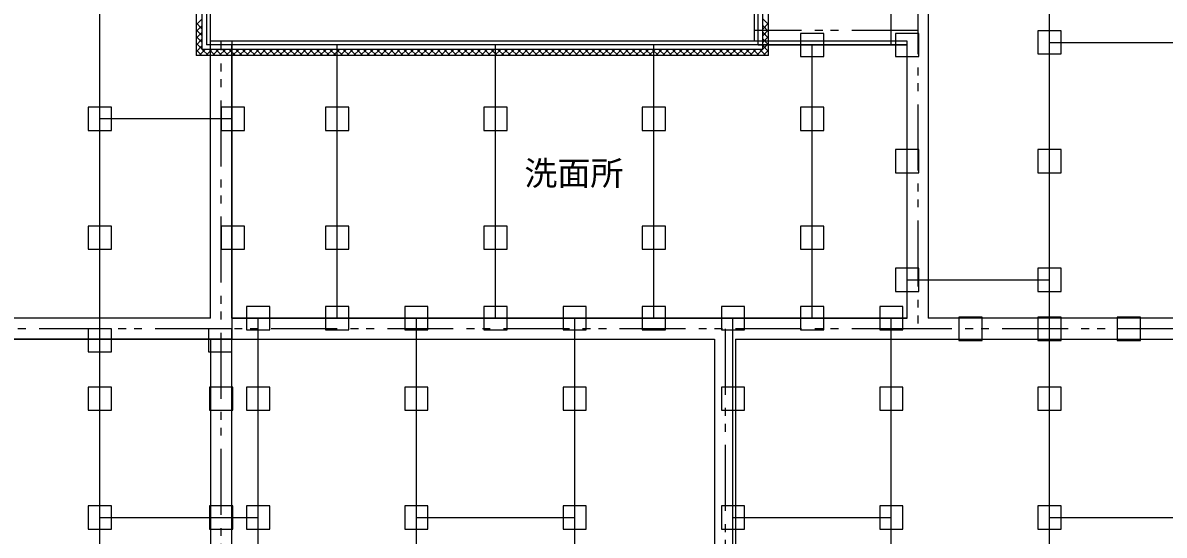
# Model space of a CAD drawing. Units: millimetres, scale not verified. Extents: x -6877 to 6873, y -4866 to 4752.
# Drawn here: x -1756 to 2570, y -51 to 1890 of the extents above; entities that cross this region are included whole.
import ezdxf
from ezdxf.enums import TextEntityAlignment as Align

# ---------------------------------------------------------------- set-up
doc = ezdxf.new("R2010")
doc.units = ezdxf.units.MM
doc.header["$LTSCALE"] = 50
doc.linetypes.add('DOUBLE_CHAIN1', pattern=[8.8, 5, -1, 0.6, -0.6, 0.6, -1])
for name, color, linetype in [('1-1_中線', 7, 'Continuous'), ('1-2_太線１', 3, 'Continuous'), ('1-4_細線', 4, 'Continuous'), ('1-6_文字', 4, 'Continuous'), ('1-8_隠線', 4, 'DOUBLE_CHAIN1'), ('1-A_中線', 4, 'Continuous'), ('1-B_太線１', 2, 'Continuous')]:
    doc.layers.add(name, color=color, linetype=linetype)
doc.styles.add('ＭＳ ゴシック', font='')
doc.styles.get('ＭＳ ゴシック').set_extended_font_data('MS Gothic')

msp = doc.modelspace()

# ---------------------------------------------------------------- linework, layer by layer
at = {"layer": '1-1_中線'}
for p, q in [((1031.12, 1806.18), (1031.12, 3326.18)), ((1536.12, 1806.18), (1536.12, 3326.18)), ((2136.12, -2683.82), (2136.12, 3326.18)), ((1031.12, 1806.18), (1596.12, 1806.18)), ((1596.12, 771.18), (1596.12, 1806.18)), ((2136.12, 1816.18), (2736.12, 1816.18)), ((1596.12, 916.18), (2136.12, 916.18)), ((-863.88, -2683.82), (-863.88, 771.18)), ((-263.88, -2683.82), (-263.88, 771.18)), ((336.12, -2683.82), (336.12, 771.18)), ((936.12, -2683.82), (936.12, 771.18)), ((1536.12, -2683.82), (1536.12, 771.18)), ((-963.88, 691.18), (-5458.88, 691.18)), ((-1463.88, -2683.82), (-1463.88, 691.18)), ((-1463.88, 16.18), (-863.88, 16.18)), ((-263.88, 16.18), (336.12, 16.18)), ((936.12, 16.18), (1536.12, 16.18)), ((2136.12, 16.18), (2736.12, 16.18))]:
    msp.add_line(p, q, dxfattribs=at)
msp.add_lwpolyline([(1596.12, 771.18), (-963.88, 771.18), (-963.88, 691.18)], dxfattribs=at)
at = {"layer": '1-2_太線１'}
for p, q in [((-1043.88, 1821.18), (-1043.88, 3341.18)), ((1016.12, 3341.18), (1016.12, 1821.18)), ((1016.12, 1821.18), (-1043.88, 1821.18))]:
    msp.add_line(p, q, dxfattribs=at)
at = {"layer": '1-4_細線'}
for p, q in [((-1043.88, 771.18), (-1043.88, 3341.18)), ((-963.88, 1821.18), (-963.88, 771.18)), ((1596.12, 1821.18), (-963.88, 1821.18)), ((1596.12, 771.18), (1596.12, 1821.18)), ((-1043.88, 771.18), (-1863.88, 771.18)), ((1596.12, 771.18), (-963.88, 771.18)), ((5726.12, 771.18), (1676.12, 771.18)), ((-1043.88, 691.18), (-5473.88, 691.18)), ((-1043.88, 691.18), (-1043.88, -2188.82)), ((-963.88, -128.82), (-963.88, 691.18)), ((-963.88, 691.18), (866.12, 691.18)), ((866.12, 691.18), (866.12, -128.82)), ((946.12, 691.18), (946.12, -128.82)), ((946.12, 691.18), (4406.12, 691.18))]:
    msp.add_line(p, q, dxfattribs=at)
at = {"layer": '1-4_細線', "color": 7}
for p, q in [((-1463.88, 691.18), (-1463.88, 3326.18)), ((-1058.88, 3326.18), (-1058.88, 1806.18)), ((-963.88, 1806.18), (-1058.88, 1806.18)), ((1596.12, 1806.18), (-963.88, 1806.18)), ((-563.88, 771.18), (-563.88, 1806.18)), ((36.12, 771.18), (36.12, 1806.18)), ((636.12, 771.18), (636.12, 1806.18)), ((1236.12, 771.18), (1236.12, 1806.18)), ((1596.12, 771.18), (1596.12, 1806.18)), ((-963.88, 1526.18), (-1463.88, 1526.18)), ((-963.88, 771.18), (1596.12, 771.18)), ((-5458.88, 691.18), (-963.88, 691.18))]:
    msp.add_line(p, q, dxfattribs=at)
at = {"layer": '1-4_細線'}
msp.add_lwpolyline([(1596.12, 3341.18), (1676.12, 3341.18), (1676.12, 771.18)], dxfattribs=at)
at = {"layer": '1-4_細線', "color": 7}
msp.add_lwpolyline([(-963.88, 771.18), (-963.88, 1806.18), (-963.88, 691.18)], dxfattribs=at)
at = {"layer": '1-8_隠線'}
for p, q in [((1636.12, 3341.18), (1636.12, 731.18)), ((1636.12, 1861.18), (1016.12, 1861.18)), ((-1003.88, -2173.82), (-1003.88, 1821.18)), ((1636.12, 731.18), (-5473.88, 731.18)), ((906.12, 731.18), (906.12, -628.82)), ((4406.12, 731.18), (1636.12, 731.18))]:
    msp.add_line(p, q, dxfattribs=at)
at = {"layer": '1-A_中線'}
for p, q in [((-1098.88, 3286.18), (-1098.88, 1766.18)), ((1071.12, 1766.18), (1071.12, 3286.18)), ((-1075.37, 1905.89), (-1098.88, 1882.38)), ((1047.62, 1906.84), (1071.12, 1883.34)), ((-1098.88, 1889.59), (-1075.37, 1866.09)), ((-1075.37, 1880.43), (-1098.88, 1856.93)), ((-1098.88, 1864.14), (-1075.37, 1840.63)), ((1071.12, 1888.64), (1047.62, 1865.13)), ((1047.62, 1881.38), (1071.12, 1857.88)), ((1071.12, 1863.18), (1047.62, 1839.68)), ((-1075.37, 1854.97), (-1098.88, 1831.47)), ((-1098.88, 1838.68), (-1075.37, 1815.18)), ((-1075.37, 1829.52), (-1098.88, 1806.02)), ((1047.62, 1855.93), (1071.12, 1832.43)), ((1071.12, 1837.73), (1047.62, 1814.22)), ((1047.62, 1830.47), (1071.12, 1806.97)), ((-1098.88, 1813.22), (-1075.37, 1789.72)), ((-1075.37, 1804.06), (-1098.88, 1780.56)), ((-1098.88, 1787.77), (-1077.29, 1766.18)), ((-1064.29, 1789.69), (-1087.8, 1766.18)), ((-1075.34, 1789.69), (-1051.84, 1766.18)), ((-1038.84, 1789.69), (-1062.34, 1766.18)), ((-1049.88, 1789.69), (-1026.38, 1766.18)), ((-1013.38, 1789.69), (-1036.89, 1766.18)), ((-1024.43, 1789.69), (-1000.93, 1766.18)), ((-987.93, 1789.69), (-1011.43, 1766.18)), ((-998.97, 1789.69), (-975.47, 1766.18)), ((-962.47, 1789.69), (-985.97, 1766.18)), ((-973.52, 1789.69), (-950.01, 1766.18)), ((-937.02, 1789.69), (-960.52, 1766.18)), ((-948.06, 1789.69), (-924.56, 1766.18)), ((-911.56, 1789.69), (-935.06, 1766.18)), ((-922.61, 1789.69), (-899.1, 1766.18)), ((-886.1, 1789.69), (-909.61, 1766.18)), ((-897.15, 1789.69), (-873.65, 1766.18)), ((-860.65, 1789.69), (-884.15, 1766.18)), ((-871.69, 1789.69), (-848.19, 1766.18)), ((-835.19, 1789.69), (-858.69, 1766.18)), ((-846.24, 1789.69), (-822.74, 1766.18)), ((-809.74, 1789.69), (-833.24, 1766.18)), ((-820.78, 1789.69), (-797.28, 1766.18)), ((-784.28, 1789.69), (-807.78, 1766.18)), ((-795.33, 1789.69), (-771.82, 1766.18)), ((-758.82, 1789.69), (-782.33, 1766.18)), ((-769.87, 1789.69), (-746.37, 1766.18)), ((-733.37, 1789.69), (-756.87, 1766.18)), ((-744.41, 1789.69), (-720.91, 1766.18)), ((-707.91, 1789.69), (-731.42, 1766.18)), ((-718.96, 1789.69), (-695.46, 1766.18)), ((-682.46, 1789.69), (-705.96, 1766.18)), ((-693.5, 1789.69), (-670, 1766.18)), ((-657, 1789.69), (-680.5, 1766.18)), ((-668.05, 1789.69), (-644.54, 1766.18)), ((-631.55, 1789.69), (-655.05, 1766.18)), ((-642.59, 1789.69), (-619.09, 1766.18)), ((-606.09, 1789.69), (-629.59, 1766.18)), ((-617.14, 1789.69), (-593.63, 1766.18)), ((-580.63, 1789.69), (-604.14, 1766.18)), ((-591.68, 1789.69), (-568.18, 1766.18)), ((-555.18, 1789.69), (-578.68, 1766.18)), ((-566.22, 1789.69), (-542.72, 1766.18)), ((-529.72, 1789.69), (-553.22, 1766.18)), ((-540.77, 1789.69), (-517.27, 1766.18)), ((-504.27, 1789.69), (-527.77, 1766.18)), ((-515.31, 1789.69), (-491.81, 1766.18)), ((-478.81, 1789.69), (-502.31, 1766.18)), ((-489.86, 1789.69), (-466.35, 1766.18)), ((-453.35, 1789.69), (-476.86, 1766.18)), ((-464.4, 1789.69), (-440.9, 1766.18)), ((-427.9, 1789.69), (-451.4, 1766.18)), ((-438.94, 1789.69), (-415.44, 1766.18)), ((-402.44, 1789.69), (-425.95, 1766.18)), ((-413.49, 1789.69), (-389.99, 1766.18)), ((-376.99, 1789.69), (-400.49, 1766.18)), ((-388.03, 1789.69), (-364.53, 1766.18)), ((-351.53, 1789.69), (-375.03, 1766.18)), ((-362.58, 1789.69), (-339.07, 1766.18)), ((-326.08, 1789.69), (-349.58, 1766.18)), ((-337.12, 1789.69), (-313.62, 1766.18)), ((-300.62, 1789.69), (-324.12, 1766.18)), ((-311.67, 1789.69), (-288.16, 1766.18)), ((-275.16, 1789.69), (-298.67, 1766.18)), ((-286.21, 1789.69), (-262.71, 1766.18)), ((-249.71, 1789.69), (-273.21, 1766.18)), ((-260.75, 1789.69), (-237.25, 1766.18)), ((-224.25, 1789.69), (-247.75, 1766.18)), ((-235.3, 1789.69), (-211.8, 1766.18)), ((-198.8, 1789.69), (-222.3, 1766.18)), ((-209.84, 1789.69), (-186.34, 1766.18)), ((-173.34, 1789.69), (-196.84, 1766.18)), ((-184.39, 1789.69), (-160.88, 1766.18)), ((-147.88, 1789.69), (-171.39, 1766.18)), ((-158.93, 1789.69), (-135.43, 1766.18)), ((-122.43, 1789.69), (-145.93, 1766.18)), ((-133.47, 1789.69), (-109.97, 1766.18)), ((-96.97, 1789.69), (-120.47, 1766.18)), ((-108.02, 1789.69), (-84.52, 1766.18)), ((-71.52, 1789.69), (-95.02, 1766.18)), ((-82.56, 1789.69), (-59.06, 1766.18)), ((-46.06, 1789.69), (-69.56, 1766.18)), ((-57.11, 1789.69), (-33.6, 1766.18)), ((-20.6, 1789.69), (-44.11, 1766.18)), ((-31.65, 1789.69), (-8.15, 1766.18)), ((4.85, 1789.69), (-18.65, 1766.18)), ((-6.2, 1789.69), (17.31, 1766.18)), ((30.31, 1789.69), (6.8, 1766.18)), ((19.26, 1789.69), (42.76, 1766.18)), ((55.76, 1789.69), (32.26, 1766.18)), ((44.72, 1789.69), (68.22, 1766.18)), ((81.22, 1789.69), (57.72, 1766.18)), ((70.17, 1789.69), (93.67, 1766.18)), ((106.67, 1789.69), (83.17, 1766.18)), ((95.63, 1789.69), (119.13, 1766.18)), ((132.13, 1789.69), (108.63, 1766.18)), ((121.08, 1789.69), (144.59, 1766.18)), ((157.59, 1789.69), (134.08, 1766.18)), ((146.54, 1789.69), (170.04, 1766.18)), ((183.04, 1789.69), (159.54, 1766.18)), ((172, 1789.69), (195.5, 1766.18)), ((208.5, 1789.69), (185, 1766.18)), ((197.45, 1789.69), (220.95, 1766.18)), ((233.95, 1789.69), (210.45, 1766.18)), ((222.91, 1789.69), (246.41, 1766.18)), ((259.41, 1789.69), (235.91, 1766.18)), ((248.36, 1789.69), (271.87, 1766.18)), ((284.87, 1789.69), (261.36, 1766.18)), ((273.82, 1789.69), (297.32, 1766.18)), ((310.32, 1789.69), (286.82, 1766.18)), ((299.28, 1789.69), (322.78, 1766.18)), ((335.78, 1789.69), (312.27, 1766.18)), ((324.73, 1789.69), (348.23, 1766.18)), ((361.23, 1789.69), (337.73, 1766.18)), ((350.19, 1789.69), (373.69, 1766.18)), ((386.69, 1789.69), (363.19, 1766.18)), ((375.64, 1789.69), (399.15, 1766.18)), ((412.14, 1789.69), (388.64, 1766.18)), ((401.1, 1789.69), (424.6, 1766.18)), ((437.6, 1789.69), (414.1, 1766.18)), ((426.55, 1789.69), (450.06, 1766.18)), ((463.06, 1789.69), (439.55, 1766.18)), ((452.01, 1789.69), (475.51, 1766.18)), ((488.51, 1789.69), (465.01, 1766.18)), ((477.47, 1789.69), (500.97, 1766.18)), ((513.97, 1789.69), (490.47, 1766.18)), ((502.92, 1789.69), (526.42, 1766.18)), ((539.42, 1789.69), (515.92, 1766.18)), ((528.38, 1789.69), (551.88, 1766.18)), ((564.88, 1789.69), (541.38, 1766.18)), ((553.83, 1789.69), (577.34, 1766.18)), ((590.34, 1789.69), (566.83, 1766.18)), ((579.29, 1789.69), (602.79, 1766.18)), ((615.79, 1789.69), (592.29, 1766.18)), ((604.75, 1789.69), (628.25, 1766.18)), ((641.25, 1789.69), (617.74, 1766.18)), ((630.2, 1789.69), (653.7, 1766.18)), ((666.7, 1789.69), (643.2, 1766.18)), ((655.66, 1789.69), (679.16, 1766.18)), ((692.16, 1789.69), (668.66, 1766.18)), ((681.11, 1789.69), (704.62, 1766.18)), ((717.61, 1789.69), (694.11, 1766.18)), ((706.57, 1789.69), (730.07, 1766.18)), ((743.07, 1789.69), (719.57, 1766.18)), ((732.02, 1789.69), (755.53, 1766.18)), ((768.53, 1789.69), (745.02, 1766.18)), ((757.48, 1789.69), (780.98, 1766.18)), ((793.98, 1789.69), (770.48, 1766.18)), ((782.94, 1789.69), (806.44, 1766.18)), ((819.44, 1789.69), (795.94, 1766.18)), ((808.39, 1789.69), (831.89, 1766.18)), ((844.89, 1789.69), (821.39, 1766.18)), ((833.85, 1789.69), (857.35, 1766.18)), ((870.35, 1789.69), (846.85, 1766.18)), ((859.3, 1789.69), (882.81, 1766.18)), ((895.81, 1789.69), (872.3, 1766.18)), ((884.76, 1789.69), (908.26, 1766.18)), ((921.26, 1789.69), (897.76, 1766.18)), ((910.22, 1789.69), (933.72, 1766.18)), ((946.72, 1789.69), (923.21, 1766.18)), ((935.67, 1789.69), (959.17, 1766.18)), ((972.17, 1789.69), (948.67, 1766.18)), ((961.13, 1789.69), (984.63, 1766.18)), ((997.63, 1789.69), (974.13, 1766.18)), ((986.58, 1789.69), (1010.09, 1766.18)), ((1023.08, 1789.69), (999.58, 1766.18)), ((1012.04, 1789.69), (1035.54, 1766.18)), ((1071.12, 1812.27), (1025.04, 1766.18)), ((1037.49, 1789.69), (1061, 1766.18)), ((1047.62, 1805.02), (1071.12, 1781.51)), ((1071.12, 1786.81), (1050.49, 1766.18)), ((1071.12, 1766.18), (-1098.88, 1766.18))]:
    msp.add_line(p, q, dxfattribs=at)
msp.add_lwpolyline([(4374.63, -690.31), (4374.63, 802.68), (5694.63, 802.68), (5694.63, 2939.69), (5119.63, 2939.69), (5119.63, 3309.69), (1047.62, 3309.69), (1047.62, 1789.69), (-1075.37, 1789.69), (-1075.37, 3309.69), (-5442.38, 3309.69), (-5442.38, -2667.32), (-1345.37, -2667.32), (-1345.37, -2157.32), (-932.38, -2157.32), (-932.38, -2667.32), (5119.63, -2667.32), (5119.63, -2297.32), (5694.63, -2297.32)], dxfattribs=at)
at = {"layer": '1-B_太線１'}
for points in [[(2092.12, 1860.18), (2092.12, 1772.18), (2180.12, 1772.18), (2180.12, 1860.18)], [(1192.12, 1850.18), (1192.12, 1762.18), (1280.12, 1762.18), (1280.12, 1850.18)], [(1552.12, 1850.18), (1552.12, 1762.18), (1640.12, 1762.18), (1640.12, 1850.18)], [(-1507.88, 1570.18), (-1507.88, 1482.18), (-1419.88, 1482.18), (-1419.88, 1570.18)], [(-1003.88, 1570.18), (-1003.88, 1482.18), (-915.88, 1482.18), (-915.88, 1570.18)], [(-607.88, 1570.18), (-607.88, 1482.18), (-519.88, 1482.18), (-519.88, 1570.18)], [(-7.88, 1570.18), (-7.88, 1482.18), (80.12, 1482.18), (80.12, 1570.18)], [(592.12, 1570.18), (592.12, 1482.18), (680.12, 1482.18), (680.12, 1570.18)], [(1192.12, 1570.18), (1192.12, 1482.18), (1280.12, 1482.18), (1280.12, 1570.18)], [(1552.12, 1410.18), (1552.12, 1322.18), (1640.12, 1322.18), (1640.12, 1410.18)], [(2092.12, 1410.18), (2092.12, 1322.18), (2180.12, 1322.18), (2180.12, 1410.18)], [(-1507.88, 1120.18), (-1507.88, 1032.18), (-1419.88, 1032.18), (-1419.88, 1120.18)], [(-1003.88, 1120.18), (-1003.88, 1032.18), (-915.88, 1032.18), (-915.88, 1120.18)], [(-607.88, 1120.18), (-607.88, 1032.18), (-519.88, 1032.18), (-519.88, 1120.18)], [(-7.88, 1120.18), (-7.88, 1032.18), (80.12, 1032.18), (80.12, 1120.18)], [(592.12, 1120.18), (592.12, 1032.18), (680.12, 1032.18), (680.12, 1120.18)], [(1192.12, 1120.18), (1192.12, 1032.18), (1280.12, 1032.18), (1280.12, 1120.18)], [(1552.12, 960.18), (1552.12, 872.18), (1640.12, 872.18), (1640.12, 960.18)], [(2092.12, 960.18), (2092.12, 872.18), (2180.12, 872.18), (2180.12, 960.18)], [(-907.88, 815.18), (-907.88, 727.18), (-819.88, 727.18), (-819.88, 815.18)], [(-607.88, 815.18), (-607.88, 727.18), (-519.88, 727.18), (-519.88, 815.18)], [(-307.88, 815.18), (-307.88, 727.18), (-219.88, 727.18), (-219.88, 815.18)], [(-7.88, 815.18), (-7.88, 727.18), (80.12, 727.18), (80.12, 815.18)], [(292.12, 815.18), (292.12, 727.18), (380.12, 727.18), (380.12, 815.18)], [(592.12, 815.18), (592.12, 727.18), (680.12, 727.18), (680.12, 815.18)], [(892.12, 815.18), (892.12, 727.18), (980.12, 727.18), (980.12, 815.18)], [(1192.12, 815.18), (1192.12, 727.18), (1280.12, 727.18), (1280.12, 815.18)], [(1492.12, 815.18), (1492.12, 727.18), (1580.12, 727.18), (1580.12, 815.18)], [(1792.12, 775.18), (1792.12, 687.18), (1880.12, 687.18), (1880.12, 775.18)], [(2092.12, 775.18), (2092.12, 687.18), (2180.12, 687.18), (2180.12, 775.18)], [(2392.12, 775.18), (2392.12, 687.18), (2480.12, 687.18), (2480.12, 775.18)], [(-1507.88, 731.18), (-1507.88, 643.18), (-1419.88, 643.18), (-1419.88, 731.18)], [(-1051.88, 731.18), (-1051.88, 643.18), (-963.88, 643.18), (-963.88, 731.18)], [(-1507.88, 510.18), (-1507.88, 422.18), (-1419.88, 422.18), (-1419.88, 510.18)], [(-1047.88, 510.18), (-1047.88, 422.18), (-959.88, 422.18), (-959.88, 510.18)], [(-907.88, 510.18), (-907.88, 422.18), (-819.88, 422.18), (-819.88, 510.18)], [(-307.88, 510.18), (-307.88, 422.18), (-219.88, 422.18), (-219.88, 510.18)], [(292.12, 510.18), (292.12, 422.18), (380.12, 422.18), (380.12, 510.18)], [(892.12, 510.18), (892.12, 422.18), (980.12, 422.18), (980.12, 510.18)], [(1492.12, 510.18), (1492.12, 422.18), (1580.12, 422.18), (1580.12, 510.18)], [(2092.12, 510.18), (2092.12, 422.18), (2180.12, 422.18), (2180.12, 510.18)], [(-1507.88, 60.18), (-1507.88, -27.82), (-1419.88, -27.82), (-1419.88, 60.18)], [(-1047.88, 60.18), (-1047.88, -27.82), (-959.88, -27.82), (-959.88, 60.18)], [(-907.88, 60.18), (-907.88, -27.82), (-819.88, -27.82), (-819.88, 60.18)], [(-307.88, 60.18), (-307.88, -27.82), (-219.88, -27.82), (-219.88, 60.18)], [(292.12, 60.18), (292.12, -27.82), (380.12, -27.82), (380.12, 60.18)], [(892.12, 60.18), (892.12, -27.82), (980.12, -27.82), (980.12, 60.18)], [(1492.12, 60.18), (1492.12, -27.82), (1580.12, -27.82), (1580.12, 60.18)], [(2092.12, 60.18), (2092.12, -27.82), (2180.12, -27.82), (2180.12, 60.18)]]:
    msp.add_lwpolyline(points, close=True, dxfattribs=at)

# ---------------------------------------------------------------- texts
at = {"layer": '1-6_文字', "style": 'ＭＳ ゴシック'}
msp.add_text('洗面所', height=91.64, dxfattribs=at).set_placement((145.6, 1247.09), align=Align.BOTTOM_LEFT)

doc.saveas('drawing.dxf')
